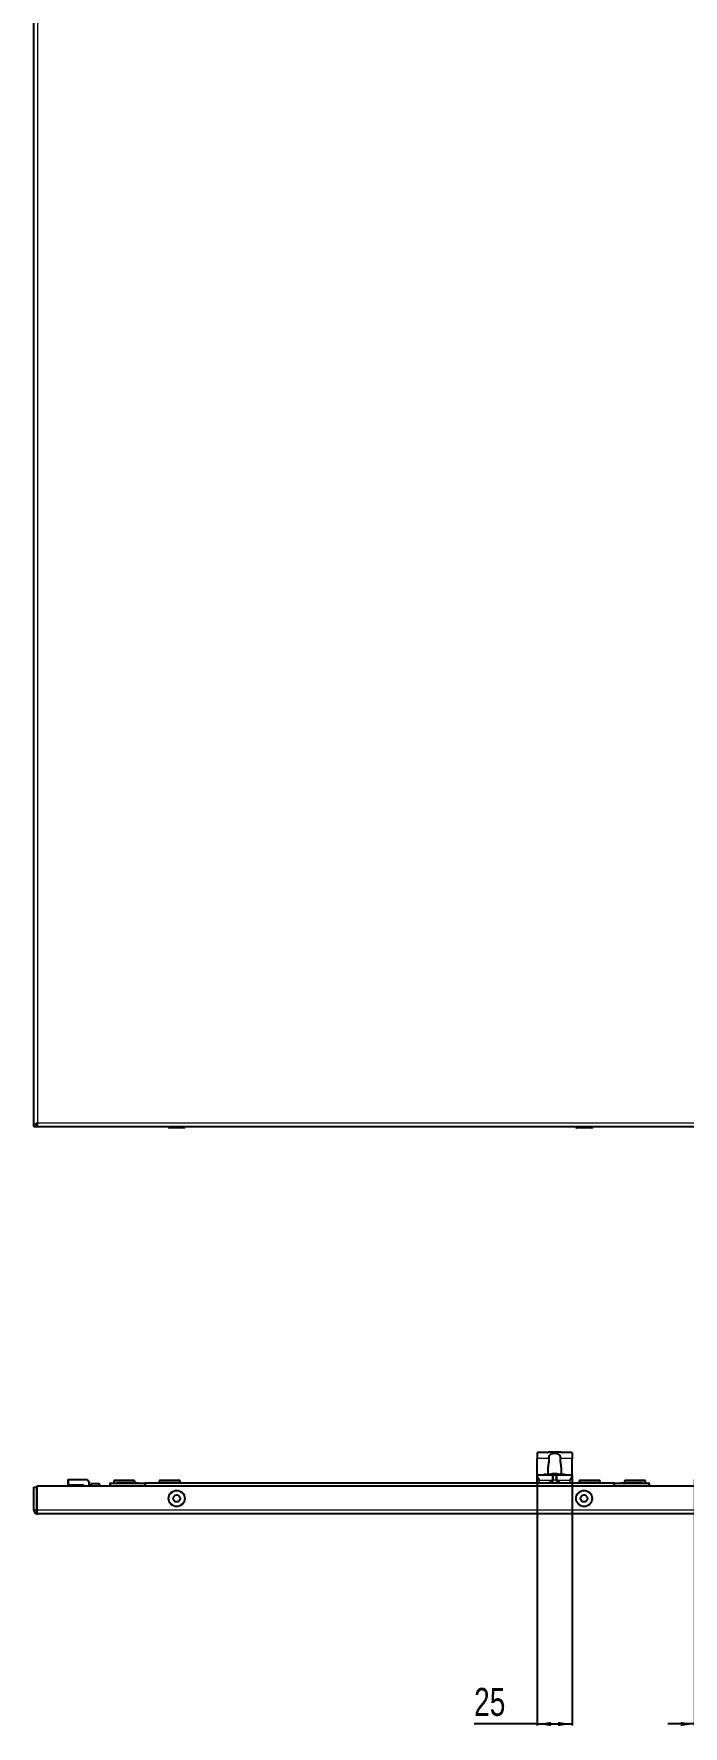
# Model space of a CAD drawing. Header units: millimetres. Extents: x -833 to 2755, y -1229 to 1219.
# Drawn here: x 1389 to 1852, y -1229 to -19 of the extents above; entities that cross this region are included whole.
import ezdxf

# ---------------------------------------------------------------- set-up
doc = ezdxf.new("R2010")
doc.units = ezdxf.units.MM
doc.layers.add('FORMAT', color=7, linetype='Continuous')
doc.styles.add('SLDTEXTSTYLE0', font='TXT', dxfattribs={"width": 0.75})
doc.dimstyles.new('SLDDIMSTYLE0', dxfattribs={"dimtxt": 20, "dimasz": 10, "dimexe": 0, "dimexo": 0.0625, "dimgap": 5, "dimtad": 2, "dimdec": 1, "dimrnd": 1e-09, "dimzin": 12, "dimdsep": 46, "dimtxsty": 'SLDTEXTSTYLE0', "dimsah": 1, "dimcen": 0.09, "dimadec": 0, "dimazin": 3, "dimtfac": 1, "dimtofl": 0, "dimtmove": 0, "dimatfit": 3, "dimfxl": 0, "dimfrac": 2, "dimtolj": 1, "dimtzin": 12, "dimarcsym": 0})
doc.dimstyles.new('SLDDIMSTYLE1', dxfattribs={"dimtxt": 20, "dimasz": 10, "dimexe": 0, "dimexo": 0.0625, "dimgap": 5, "dimtad": 2, "dimdec": 1, "dimrnd": 1e-09, "dimzin": 12, "dimdsep": 46, "dimtxsty": 'SLDTEXTSTYLE0', "dimsah": 1, "dimcen": 0.09, "dimadec": 0, "dimazin": 3, "dimtfac": 1, "dimtmove": 0, "dimatfit": 0, "dimfxl": 0, "dimfrac": 2, "dimtolj": 1, "dimtzin": 12, "dimarcsym": 0})

# ---------------------------------------------------------------- blocks, each defined once
blk = doc.blocks.new('_D_11')
at = {"layer": 'FORMAT'}
for p, q in [((1748.1, -1049.6), (1748.1, -1228.8)), ((1773.1, -1049.6), (1773.1, -1228.8)), ((1748.1, -1227.8), (1703.1, -1227.8)), ((1748.1, -1227.8), (1773.1, -1227.8))]:
    blk.add_line(p, q, dxfattribs=at)
for points in [[(1748.1, -1227.8), (1758.1, -1229.3), (1758.1, -1226.3)], [(1773.1, -1227.8), (1763.1, -1226.3), (1763.1, -1229.3)]]:
    blk.add_solid(points, dxfattribs=at)
at = {"layer": 'FORMAT', "insert": (1703.1, -1202), "char_height": 20, "attachment_point": 1, "style": 'SLDTEXTSTYLE0'}
blk.add_mtext('25', dxfattribs=at)
blk = doc.blocks.new('_D_12')
at = {"layer": 'FORMAT'}
for p, q in [((1860.6, -1053), (1860.6, -1228.8)), ((1910.6, -1053), (1910.6, -1228.8)), ((1860.6, -1227.8), (1841.4, -1227.8)), ((1910.6, -1227.8), (1860.6, -1227.8)), ((1910.6, -1227.8), (1929.9, -1227.8))]:
    blk.add_line(p, q, dxfattribs=at)
for points in [[(1860.6, -1227.8), (1850.6, -1226.3), (1850.6, -1229.3)], [(1910.6, -1227.8), (1920.6, -1229.3), (1920.6, -1226.3)]]:
    blk.add_solid(points, dxfattribs=at)
at = {"layer": 'FORMAT', "insert": (1870.8, -1202), "char_height": 20, "attachment_point": 1, "style": 'SLDTEXTSTYLE0'}
blk.add_mtext('50', dxfattribs=at)

msp = doc.modelspace()

# ---------------------------------------------------------------- linework, layer by layer
at = {"color": 7, "linetype": 'Continuous', "lineweight": 25}
for p, q in [((1388.62, -800.62), (1388.62, 554.38)), ((1388.62, -800.62), (1390.62, -800.62)), ((1390.92, -800.62), (1390.92, -798.91)), ((1390.92, -800.62), (1881.32, -800.62)), ((1484.87, -800.62), (1484.87, -801.37)), ((1493.63, -801.62), (1485.12, -801.62)), ((1496.12, -801.62), (1493.63, -801.62)), ((1496.37, -801.37), (1496.37, -800.62)), ((1775.87, -800.62), (1775.87, -801.37)), ((1787.12, -801.62), (1776.12, -801.62)), ((1787.37, -801.37), (1787.37, -800.62)), ((1748.12, -1034.21), (1748.12, -1038.05)), ((1748.12, -1049.55), (1748.12, -1038.05)), ((1755.14, -1033.65), (1749.62, -1033.65)), ((1756.03, -1033.6), (1755.51, -1033.61)), ((1765.22, -1033.55), (1756.03, -1033.55)), ((1765.74, -1033.61), (1765.22, -1033.59)), ((1771.62, -1033.65), (1766.1, -1033.65)), ((1773.12, -1034.21), (1773.12, -1038.05)), ((1773.12, -1049.55), (1773.12, -1038.05)), ((1748.12, -1050.42), (1748.12, -1049.55)), ((1748.12, -1049.55), (1761.62, -1049.55)), ((1748.12, -1055.55), (1748.12, -1050.42)), ((1753, -1049.45), (1753, -1049.55)), ((1753.14, -1049.45), (1753.14, -1049.55)), ((1753.26, -1049.45), (1753.26, -1049.55)), ((1754.07, -1049.45), (1753.26, -1049.45)), ((1754.07, -1049.45), (1754.07, -1049.55)), ((1754.22, -1049.45), (1754.22, -1049.55)), ((1754.34, -1049.45), (1754.34, -1049.55)), ((1754.68, -1049.45), (1754.68, -1049.55)), ((1754.86, -1049.45), (1754.86, -1049.55)), ((1755.39, -1049.45), (1755.39, -1049.55)), ((1755.77, -1045.33), (1755.77, -1047.92)), ((1755.87, -1049.45), (1755.87, -1049.55)), ((1756.04, -1049.45), (1756.04, -1049.55)), ((1756.5, -1049.45), (1756.5, -1049.55)), ((1756.64, -1049.45), (1756.64, -1049.55)), ((1756.76, -1049.45), (1756.76, -1049.55)), ((1757.07, -1049.45), (1757.07, -1049.55)), ((1758.35, -1049.45), (1757.23, -1049.45)), ((1758.35, -1049.45), (1758.35, -1049.55)), ((1758.49, -1049.45), (1758.49, -1049.55)), ((1758.68, -1049.45), (1758.68, -1049.55)), ((1758.69, -1049.45), (1758.69, -1049.55)), ((1759.28, -1049.45), (1758.69, -1049.45)), ((1759.12, -1049.04), (1759.11, -1048.99)), ((1759.28, -1049.45), (1759.28, -1049.55)), ((1760.18, -1049.45), (1759.61, -1049.45)), ((1759.62, -1053.55), (1759.62, -1049.55)), ((1759.62, -1049.55), (1761.62, -1049.55)), ((1759.68, -1048.95), (1759.67, -1048.92)), ((1760.18, -1049.45), (1760.18, -1049.55)), ((1760.19, -1049.45), (1760.19, -1049.55)), ((1760.19, -1049.45), (1760.37, -1049.45)), ((1760.37, -1049.45), (1760.37, -1049.55)), ((1760.37, -1049.45), (1760.37, -1049.45)), ((1760.39, -1049.45), (1760.39, -1049.55)), ((1760.54, -1049.45), (1760.54, -1049.55)), ((1761.34, -1049.45), (1760.54, -1049.45)), ((1761.13, -1049.22), (1761.14, -1048.92)), ((1761.34, -1049.22), (1761.37, -1048.99)), ((1761.34, -1049.45), (1761.34, -1049.55)), ((1761.48, -1049.45), (1761.48, -1049.55)), ((1761.6, -1049.45), (1761.6, -1049.55)), ((1761.6, -1049.48), (1761.94, -1049.47)), ((1761.62, -1049.55), (1761.62, -1053.55)), ((1762.03, -1049.45), (1762.03, -1049.55)), ((1762.12, -1049.55), (1773.12, -1049.55)), ((1762.16, -1049.45), (1762.16, -1049.55)), ((1762.53, -1049.45), (1762.53, -1049.55)), ((1762.78, -1049.45), (1762.78, -1049.55)), ((1762.9, -1049.45), (1762.9, -1049.55)), ((1763.04, -1049.45), (1763.04, -1049.55)), ((1763.16, -1049.45), (1763.16, -1049.55)), ((1763.59, -1049.45), (1763.59, -1049.55)), ((1763.62, -1049.45), (1763.59, -1049.45)), ((1763.63, -1049.45), (1763.63, -1049.55)), ((1763.66, -1049.45), (1763.66, -1049.55)), ((1763.83, -1049.45), (1763.83, -1049.55)), ((1764.18, -1049.45), (1764.18, -1049.55)), ((1764.67, -1049.45), (1764.67, -1049.55)), ((1764.86, -1049.45), (1764.86, -1049.55)), ((1765.21, -1049.45), (1765.21, -1049.55)), ((1765.36, -1049.45), (1765.36, -1049.55)), ((1766.42, -1049.45), (1765.36, -1049.45)), ((1765.47, -1047.92), (1765.47, -1045.33)), ((1766.42, -1049.45), (1766.42, -1049.55)), ((1766.73, -1049.45), (1766.73, -1049.55)), ((1766.9, -1049.45), (1766.9, -1049.55)), ((1767.27, -1049.45), (1767.27, -1049.55)), ((1768.03, -1049.45), (1767.27, -1049.45)), ((1768.03, -1049.45), (1768.03, -1049.55)), ((1773.12, -1050.42), (1773.12, -1049.55)), ((1773.12, -1050.42), (1773.12, -1055.55)), ((1388.62, -1058.55), (1390.62, -1058.55)), ((1388.62, -1074.95), (1388.62, -1058.55)), ((1390.62, -1074.95), (1390.62, -1058.55)), ((1390.92, -1057.55), (1881.32, -1057.55)), ((1390.92, -1074.95), (1390.92, -1057.55)), ((1413.12, -1056.85), (1413.12, -1053.25)), ((1413.12, -1056.85), (1413.12, -1057.25)), ((1413.12, -1057.55), (1413.12, -1057.25)), ((1413.32, -1053.05), (1426.62, -1053.05)), ((1423.92, -1057.05), (1413.32, -1057.05)), ((1424.12, -1057.55), (1424.12, -1057.25)), ((1426.62, -1053.05), (1426.54, -1053.25)), ((1426.62, -1053.05), (1428.12, -1054.55)), ((1428.12, -1054.55), (1427.92, -1054.63)), ((1428.12, -1054.55), (1428.12, -1057.55)), ((1435.02, -1056.05), (1429.62, -1056.05)), ((1429.62, -1056.05), (1429.62, -1057.55)), ((1435.62, -1056.65), (1435.62, -1057.55)), ((1443.12, -1057.55), (1443.12, -1055.85)), ((1443.42, -1055.55), (1467.82, -1055.55)), ((1446.12, -1053.55), (1445.62, -1054.05)), ((1445.62, -1054.05), (1445.62, -1055.55)), ((1460.62, -1054.05), (1445.62, -1054.05)), ((1446.12, -1053.55), (1460.12, -1053.55)), ((1447.98, -1055.35), (1447.98, -1055.55)), ((1451.79, -1055.35), (1451.79, -1055.55)), ((1451.79, -1055.35), (1452.59, -1055.35)), ((1452.59, -1055.35), (1452.59, -1055.55)), ((1452.59, -1055.35), (1454.46, -1055.35)), ((1453.92, -1055.35), (1453.92, -1055.32)), ((1454.46, -1055.35), (1454.46, -1055.55)), ((1454.46, -1055.35), (1455.51, -1055.35)), ((1455.51, -1055.35), (1455.51, -1055.55)), ((1455.51, -1055.35), (1456.91, -1055.35)), ((1457.08, -1055.32), (1457.08, -1055.55)), ((1457.17, -1055.35), (1457.17, -1055.55)), ((1457.17, -1055.35), (1458.52, -1055.35)), ((1458.52, -1055.35), (1458.52, -1055.55)), ((1458.52, -1055.35), (1460.52, -1055.35)), ((1460.62, -1054.05), (1460.12, -1053.55)), ((1460.52, -1055.35), (1460.52, -1055.55)), ((1460.52, -1055.35), (1463.47, -1055.35)), ((1460.62, -1055.35), (1460.62, -1054.05)), ((1463.47, -1055.35), (1463.47, -1055.55)), ((1803.12, -1055.55), (1468.12, -1055.55)), ((1468.12, -1055.55), (1468.12, -1055.85)), ((1468.12, -1055.85), (1468.12, -1056.49)), ((1468.12, -1056.49), (1468.12, -1057.55)), ((1478.62, -1053.55), (1478.12, -1054.05)), ((1478.12, -1054.05), (1478.12, -1055.55)), ((1493.12, -1054.05), (1478.12, -1054.05)), ((1478.62, -1053.55), (1492.62, -1053.55)), ((1493.12, -1054.05), (1492.62, -1053.55)), ((1493.12, -1055.55), (1493.12, -1054.05)), ((1759.62, -1053.55), (1759.62, -1053.58)), ((1761.62, -1053.58), (1761.62, -1053.55)), ((1778.62, -1053.55), (1778.12, -1054.05)), ((1778.12, -1054.05), (1778.12, -1055.55)), ((1793.12, -1054.05), (1778.12, -1054.05)), ((1778.62, -1053.55), (1792.62, -1053.55)), ((1793.12, -1054.05), (1792.62, -1053.55)), ((1793.12, -1055.55), (1793.12, -1054.05)), ((1803.12, -1055.55), (1803.12, -1055.85)), ((1803.12, -1056.49), (1803.12, -1055.85)), ((1803.12, -1056.49), (1803.12, -1057.55)), ((1803.42, -1055.55), (1827.82, -1055.55)), ((1807.77, -1055.35), (1807.77, -1055.55)), ((1807.77, -1055.35), (1808.12, -1055.35)), ((1808.12, -1055.35), (1808.12, -1055.55)), ((1808.12, -1055.35), (1808.37, -1055.35)), ((1808.37, -1055.35), (1808.37, -1055.55)), ((1808.37, -1055.35), (1808.48, -1055.35)), ((1808.48, -1055.35), (1808.48, -1055.55)), ((1809.51, -1055.35), (1809.51, -1055.55)), ((1809.51, -1055.35), (1810.16, -1055.35)), ((1810.18, -1055.35), (1810.18, -1055.55)), ((1810.18, -1055.35), (1810.52, -1055.35)), ((1810.52, -1055.35), (1810.52, -1055.55)), ((1811.12, -1053.55), (1810.62, -1054.05)), ((1810.62, -1054.05), (1810.62, -1055.35)), ((1825.62, -1054.05), (1810.62, -1054.05)), ((1811.12, -1053.55), (1825.12, -1053.55)), ((1813.84, -1055.55), (1813.84, -1055.32)), ((1813.97, -1055.35), (1814.75, -1055.35)), ((1814.75, -1055.35), (1815.55, -1055.35)), ((1814.75, -1055.35), (1814.75, -1055.55)), ((1815.55, -1055.35), (1815.55, -1055.55)), ((1815.55, -1055.35), (1816.03, -1055.35)), ((1816.03, -1055.35), (1816.03, -1055.55)), ((1816.03, -1055.35), (1817.42, -1055.35)), ((1817.06, -1055.32), (1817.06, -1055.35)), ((1817.42, -1055.35), (1817.42, -1055.55)), ((1817.42, -1055.35), (1818.47, -1055.35)), ((1818.47, -1055.35), (1818.47, -1055.55)), ((1819.52, -1055.35), (1819.52, -1055.55)), ((1819.52, -1055.35), (1821.48, -1055.35)), ((1821.48, -1055.35), (1821.48, -1055.55)), ((1821.48, -1055.35), (1823.47, -1055.35)), ((1823.47, -1055.35), (1823.47, -1055.55)), ((1825.62, -1054.05), (1825.12, -1053.55)), ((1825.62, -1055.55), (1825.62, -1054.05)), ((1828.12, -1055.85), (1828.12, -1057.55)), ((1388.62, -1074.95), (1390.62, -1074.95)), ((1881.02, -1077.55), (1391.22, -1077.55))]:
    msp.add_line(p, q, dxfattribs=at)
at = {"color": 8, "linetype": 'Continuous', "lineweight": 18}
for p, q in [((1391.22, 551.78), (1391.22, -798.02)), ((1391.22, -798.02), (1881.02, -798.02)), ((1484.87, -801.37), (1493.77, -801.37)), ((1493.77, -801.37), (1496.37, -801.37)), ((1775.87, -801.37), (1787.37, -801.37)), ((1756.53, -1038.05), (1748.12, -1038.05)), ((1773.12, -1038.05), (1764.71, -1038.05)), ((1757.23, -1049.45), (1757.23, -1049.55)), ((1759.12, -1053.55), (1759.12, -1049.55)), ((1762.12, -1049.55), (1762.12, -1053.55)), ((1413.32, -1053.25), (1413.12, -1053.25)), ((1413.32, -1056.85), (1413.12, -1056.85)), ((1413.32, -1057.25), (1413.12, -1057.25)), ((1413.32, -1053.05), (1413.32, -1053.25)), ((1413.32, -1053.25), (1413.32, -1056.85)), ((1426.54, -1053.25), (1413.32, -1053.25)), ((1413.32, -1056.85), (1423.92, -1056.85)), ((1413.32, -1056.85), (1413.32, -1057.05)), ((1413.32, -1057.25), (1413.32, -1057.05)), ((1423.92, -1057.25), (1413.32, -1057.25)), ((1413.32, -1057.25), (1413.32, -1057.55)), ((1423.92, -1056.85), (1423.92, -1057.05)), ((1423.92, -1057.05), (1423.92, -1057.25)), ((1423.92, -1057.25), (1424.12, -1057.25)), ((1423.92, -1057.55), (1423.92, -1057.25)), ((1424.32, -1057.25), (1424.12, -1057.25)), ((1424.32, -1057.25), (1424.32, -1057.55)), ((1427.92, -1054.63), (1426.54, -1053.25)), ((1427.92, -1057.55), (1427.92, -1054.63)), ((1435.02, -1057.55), (1435.02, -1056.05)), ((1443.42, -1055.85), (1443.12, -1055.85)), ((1443.42, -1055.55), (1443.42, -1055.85)), ((1467.82, -1055.85), (1443.42, -1055.85)), ((1443.42, -1055.85), (1443.42, -1057.55)), ((1449.22, -1055.35), (1449.22, -1055.55)), ((1467.82, -1055.55), (1467.82, -1055.85)), ((1467.82, -1057.55), (1467.82, -1055.85)), ((1468.12, -1055.85), (1467.82, -1055.85)), ((1749.62, -1053.55), (1749.62, -1055.55)), ((1749.62, -1053.55), (1759.12, -1053.55)), ((1758.76, -1054.06), (1758.9, -1054.54)), ((1759.12, -1053.55), (1759.62, -1053.55)), ((1759.12, -1053.58), (1759.12, -1053.55)), ((1759.12, -1053.58), (1759.62, -1053.58)), ((1761.62, -1053.55), (1759.62, -1053.55)), ((1761.62, -1053.55), (1762.12, -1053.55)), ((1761.62, -1053.58), (1762.12, -1053.58)), ((1762.12, -1053.55), (1762.12, -1053.58)), ((1762.12, -1053.55), (1771.62, -1053.55)), ((1762.35, -1054.54), (1762.48, -1054.06)), ((1771.62, -1055.55), (1771.62, -1053.55)), ((1803.42, -1055.85), (1803.12, -1055.85)), ((1803.42, -1055.85), (1803.42, -1055.55)), ((1827.82, -1055.85), (1803.42, -1055.85)), ((1803.42, -1055.85), (1803.42, -1057.55)), ((1812.25, -1055.35), (1812.25, -1055.55)), ((1827.82, -1055.55), (1827.82, -1055.85)), ((1828.12, -1055.85), (1827.82, -1055.85)), ((1827.82, -1057.55), (1827.82, -1055.85)), ((1881.32, -1074.95), (1390.92, -1074.95))]:
    msp.add_line(p, q, dxfattribs=at)
at = {"color": 7, "linetype": 'Continuous', "lineweight": 25, "flags": 128}
for points in [[(1390.92, -1063.53), (1390.76, -1063.8), (1390.62, -1064.05)], [(1390.92, -1065.95), (1390.8, -1066.43), (1390.62, -1068.05)], [(1390.62, -1068.05), (1390.8, -1069.66), (1390.92, -1070.15)], [(1390.62, -1072.05), (1390.76, -1072.3), (1390.92, -1072.56)]]:
    msp.add_lwpolyline(points, dxfattribs=at)
at = {"color": 8, "linetype": 'Continuous', "lineweight": 18, "flags": 128}
for points in [[(1390.62, -1064.73), (1390.63, -1064.71), (1390.92, -1064.12)], [(1390.92, -1071.97), (1390.63, -1071.38), (1390.62, -1071.36)]]:
    msp.add_lwpolyline(points, dxfattribs=at)
at = {"color": 7, "linetype": 'Continuous', "lineweight": 25}
for centre, radius in [((1490.62, -1066.55), 5.75), ((1490.62, -1066.55), 2.5), ((1781.62, -1066.55), 5.75), ((1781.62, -1066.55), 2.5)]:
    msp.add_circle(centre, radius, dxfattribs=at)
at = {"color": 8, "linetype": 'Continuous', "lineweight": 18}
for centre in [(1490.62, -1066.55), (1781.62, -1066.55)]:
    msp.add_circle(centre, 5.5, dxfattribs=at)
at = {"color": 7, "linetype": 'Continuous', "lineweight": 25}
for centre, radius, start, end in [((1485.12, -801.37), 0.25, 180, 270), ((1496.12, -801.37), 0.25, 270, 0), ((1776.12, -801.37), 0.25, 180, 270), ((1787.12, -801.37), 0.25, 270, 0), ((1760.62, -1056.85), 8, 100.36105, 108.44798), ((1760.62, -1056.8), 7.96, 100.89077, 108.04758), ((1758.31, -1049.85), 0.629, 75.56061, 104.43939), ((1760.69, -1055.26), 6.42, 102.43439, 110.29863), ((1759.86, -1052.7), 3.79, 92.89181, 101.41741), ((1760.37, -1056.46), 7.54, 92.0538, 98.08286), ((1759.6, -1049.44), 0.529, 72.04531, 81.62058), ((1759.89, -1053.27), 4.35, 79.33098, 87.2142), ((1761.35, -1053.27), 4.35, 92.7858, 100.66902), ((1757.37, -1049.97), 3.47, 12.23422, 16.46564), ((1761.3, -1056.48), 7.26, 85.75775, 94.24225), ((1760.87, -1056.47), 7.56, 85.34019, 87.94363), ((1761.66, -1049.51), 0.598, 99.01037, 119.47613), ((1760.5, -1051.17), 2.34, 55.39631, 68.27823), ((1761.38, -1052.7), 3.79, 78.58259, 87.10819), ((1760.62, -1056.85), 8, 70.1778, 79.63895), ((1413.32, -1053.25), 0.2, 90, 180), ((1413.32, -1056.85), 0.2, 180, 270), ((1423.92, -1057.25), 0.2, 0, 90), ((1435.02, -1056.65), 0.6, 360, 90), ((1443.42, -1055.85), 0.3, 90, 180), ((1467.82, -1055.85), 0.3, 0, 90), ((1760.62, -1060.55), 6.25, 106.01339, 126.8699), ((1758.62, -1053.58), 1, 286.01339, 0), ((1762.62, -1053.58), 1, 180, 253.98661), ((1760.62, -1060.55), 6.25, 53.1301, 73.98661), ((1803.42, -1055.85), 0.3, 90, 180), ((1827.82, -1055.85), 0.3, 0, 90)]:
    msp.add_arc(centre, radius, start, end, dxfattribs=at)
at = {"color": 8, "linetype": 'Continuous', "lineweight": 18}
for centre, radius, start, end in [((1423.92, -1057.25), 0.4, 0, 90), ((1760.62, -1060.55), 6.75, 106.01339, 132.20545), ((1758.62, -1053.58), 0.5, 286.01339, 0), ((1762.62, -1053.58), 0.5, 180, 253.98661), ((1760.62, -1060.55), 6.75, 47.79455, 73.98661)]:
    msp.add_arc(centre, radius, start, end, dxfattribs=at)
at = {"color": 7, "linetype": 'Continuous', "lineweight": 25}
for points, knots in [([(1391.22, -798.02), (1390.93, -798.2), (1390.3, -798.6), (1389.44, -799.23), (1388.76, -799.91), (1388.67, -800.38), (1388.62, -800.62)], [0, 0, 0, 0, 0.2113527, 0.4661677, 0.7210903, 1, 1, 1, 1]), ([(1391.22, -798.02), (1391.09, -798.4), (1390.86, -799.02), (1390.66, -799.88), (1390.63, -800.37), (1390.62, -800.62)], [0, 0, 0, 0, 0.4375, 0.7156903, 1, 1, 1, 1]), ([(1749.62, -1033.65), (1749.45, -1033.65), (1749.12, -1033.66), (1748.67, -1033.72), (1748.33, -1033.84), (1748.15, -1034.01), (1748.13, -1034.15), (1748.12, -1034.21)], [0, 0, 0, 0, 0.2129003, 0.4257071, 0.6406126, 0.8533821, 1, 1, 1, 1]), ([(1755.14, -1033.65), (1755.24, -1033.64), (1755.37, -1033.62), (1755.48, -1033.61), (1755.51, -1033.61)], [0, 0, 0, 0, 0.7894027, 1, 1, 1, 1]), ([(1756.53, -1038.05), (1756.48, -1039.05), (1756.37, -1041.19), (1755.85, -1043.63), (1755.79, -1044.94), (1755.77, -1045.33)], [0, 0, 0, 0, 0.3788234, 0.8122279, 1, 1, 1, 1]), ([(1756.53, -1038.05), (1756.55, -1037.63), (1756.59, -1036.8), (1756.95, -1035.71), (1757.6, -1034.9), (1758.53, -1034.41), (1759.68, -1034.17), (1761.01, -1034.12), (1762.35, -1034.29), (1763.48, -1034.76), (1764.21, -1035.56), (1764.59, -1036.59), (1764.71, -1037.46), (1764.71, -1037.95), (1764.71, -1038.05)], [0, 0, 0, 0, 0.0885051, 0.1771377, 0.2628581, 0.3446937, 0.4304853, 0.5251934, 0.6256454, 0.7239113, 0.8124944, 0.894483, 0.9789968, 1, 1, 1, 1]), ([(1765.47, -1045.33), (1765.39, -1044.42), (1765.22, -1042.56), (1764.75, -1039.97), (1764.72, -1038.43), (1764.71, -1038.05)], [0, 0, 0, 0, 0.4176682, 0.852903, 1, 1, 1, 1]), ([(1765.74, -1033.61), (1765.75, -1033.61), (1765.86, -1033.62), (1765.99, -1033.64), (1766.1, -1033.65)], [0, 0, 0, 0, 0.1619735, 1, 1, 1, 1]), ([(1773.12, -1034.21), (1773.11, -1034.13), (1773.08, -1033.97), (1772.84, -1033.81), (1772.48, -1033.71), (1772.05, -1033.66), (1771.75, -1033.65), (1771.62, -1033.65)], [0, 0, 0, 0, 0.2056827, 0.4113459, 0.6186494, 0.8323389, 1, 1, 1, 1]), ([(1748.12, -1050.42), (1748.14, -1050.59), (1748.2, -1051.02), (1748.67, -1051.97), (1749.2, -1052.86), (1749.55, -1053.43), (1749.62, -1053.54), (1749.62, -1053.55)], [0, 0, 0, 0, 0.1941403, 0.4852754, 0.8987792, 0.9967692, 1, 1, 1, 1]), ([(1753.14, -1049.45), (1753.12, -1049.45), (1753.08, -1049.45), (1753.03, -1049.45), (1753, -1049.45), (1753, -1049.45), (1753, -1049.45)], [0, 0, 0, 0, 0.2808356, 0.55925, 0.7791823, 1, 1, 1, 1]), ([(1753.26, -1049.45), (1753.26, -1049.45), (1753.26, -1049.45), (1753.23, -1049.45), (1753.19, -1049.45), (1753.16, -1049.45), (1753.14, -1049.45)], [0, 0, 0, 0, 0.2808879, 0.5594825, 0.7792702, 1, 1, 1, 1]), ([(1754.22, -1049.45), (1754.21, -1049.45), (1754.17, -1049.45), (1754.12, -1049.45), (1754.09, -1049.45), (1754.07, -1049.45)], [0, 0, 0, 0, 0.2806376, 0.5608768, 1, 1, 1, 1]), ([(1754.34, -1049.45), (1754.34, -1049.45), (1754.34, -1049.45), (1754.31, -1049.45), (1754.27, -1049.45), (1754.24, -1049.45), (1754.22, -1049.45)], [0, 0, 0, 0, 0.280941, 0.5591137, 0.7790892, 1, 1, 1, 1]), ([(1754.86, -1049.45), (1754.8, -1049.45), (1754.69, -1049.45), (1754.68, -1049.45), (1754.68, -1049.45)], [0, 0, 0, 0, 0.5593117, 1, 1, 1, 1]), ([(1755.39, -1049.45), (1755.34, -1049.45), (1755.22, -1049.45), (1755.02, -1049.45), (1754.92, -1049.45), (1754.86, -1049.45)], [0, 0, 0, 0, 0.280496, 0.560765, 1, 1, 1, 1]), ([(1755.87, -1049.45), (1755.8, -1049.45), (1755.68, -1049.45), (1755.48, -1049.45), (1755.39, -1049.45)], [0, 0, 0, 0, 0.560137, 1, 1, 1, 1]), ([(1755.77, -1047.92), (1755.81, -1048.19), (1755.9, -1048.73), (1756.69, -1049.19), (1757.68, -1049.39), (1758.46, -1049.43), (1758.74, -1049.44)], [0, 0, 0, 0, 0.2891573, 0.5794111, 0.8475326, 1, 1, 1, 1]), ([(1756.04, -1049.45), (1756.04, -1049.45), (1756.02, -1049.45), (1755.92, -1049.45), (1755.87, -1049.45)], [0, 0, 0, 0, 0.5599138, 1, 1, 1, 1]), ([(1756.64, -1049.45), (1756.62, -1049.45), (1756.58, -1049.45), (1756.53, -1049.45), (1756.5, -1049.45), (1756.5, -1049.45), (1756.5, -1049.45)], [0, 0, 0, 0, 0.2807653, 0.5591779, 0.7791749, 1, 1, 1, 1]), ([(1756.76, -1049.45), (1756.76, -1049.45), (1756.76, -1049.45), (1756.73, -1049.45), (1756.69, -1049.45), (1756.66, -1049.45), (1756.64, -1049.45)], [0, 0, 0, 0, 0.280828, 0.5594169, 0.7793931, 1, 1, 1, 1]), ([(1757.23, -1049.45), (1757.21, -1049.45), (1757.17, -1049.45), (1757.11, -1049.45), (1757.08, -1049.45), (1757.08, -1049.45), (1757.07, -1049.45)], [0, 0, 0, 0, 0.2809514, 0.5599669, 0.7794314, 1, 1, 1, 1]), ([(1758.49, -1049.45), (1758.49, -1049.45), (1758.48, -1049.45), (1758.45, -1049.45), (1758.4, -1049.45), (1758.37, -1049.45), (1758.35, -1049.45)], [0, 0, 0, 0, 0.2807125, 0.5587014, 0.7790455, 1, 1, 1, 1]), ([(1758.69, -1049.45), (1758.69, -1049.45), (1758.68, -1049.45), (1758.68, -1049.45), (1758.68, -1049.45)], [0, 0, 0, 0, 0.56008114, 1, 1, 1, 1]), ([(1759.12, -1049.55), (1759.12, -1049.55), (1759.13, -1049.55), (1759.13, -1049.55), (1759.15, -1049.55), (1759.18, -1049.55), (1759.3, -1049.55), (1759.52, -1049.55), (1759.59, -1049.55), (1759.62, -1049.55)], [0, 0, 0, 0, 0.0016702, 0.0038887, 0.0095313, 0.0343611, 0.1327508, 0.5262135, 1, 1, 1, 1]), ([(1759.46, -1049.45), (1759.44, -1049.45), (1759.39, -1049.45), (1759.32, -1049.45), (1759.3, -1049.45), (1759.28, -1049.45)], [0, 0, 0, 0, 0.2812256, 0.5615217, 1, 1, 1, 1]), ([(1760.19, -1049.45), (1760.19, -1049.45), (1760.19, -1049.45), (1760.18, -1049.45), (1760.18, -1049.45)], [0, 0, 0, 0, 0.5595043, 1, 1, 1, 1]), ([(1760.54, -1049.45), (1760.52, -1049.45), (1760.48, -1049.45), (1760.42, -1049.45), (1760.39, -1049.45), (1760.39, -1049.45), (1760.39, -1049.45)], [0, 0, 0, 0, 0.2808549, 0.5597179, 0.7795181, 1, 1, 1, 1]), ([(1761.48, -1049.45), (1761.46, -1049.45), (1761.42, -1049.45), (1761.37, -1049.45), (1761.34, -1049.45), (1761.34, -1049.45), (1761.34, -1049.45)], [0, 0, 0, 0, 0.2808126, 0.5590988, 0.7791702, 1, 1, 1, 1]), ([(1761.6, -1049.45), (1761.6, -1049.45), (1761.6, -1049.45), (1761.57, -1049.45), (1761.53, -1049.45), (1761.5, -1049.45), (1761.48, -1049.45)], [0, 0, 0, 0, 0.2809124, 0.5594047, 0.7791083, 1, 1, 1, 1]), ([(1761.62, -1049.55), (1761.66, -1049.55), (1761.74, -1049.55), (1762, -1049.55), (1762.12, -1049.55), (1762.12, -1049.55)], [0, 0, 0, 0, 0.4754612, 0.9940565, 1, 1, 1, 1]), ([(1762.03, -1049.45), (1762.01, -1049.45), (1761.97, -1049.45), (1761.92, -1049.45), (1761.89, -1049.45), (1761.89, -1049.45), (1761.89, -1049.45)], [0, 0, 0, 0, 0.2808885, 0.5590229, 0.7791551, 1, 1, 1, 1]), ([(1762.16, -1049.45), (1762.15, -1049.45), (1762.15, -1049.45), (1762.13, -1049.45), (1762.08, -1049.45), (1762.05, -1049.45), (1762.03, -1049.45)], [0, 0, 0, 0, 0.2809002, 0.5594983, 0.7791483, 1, 1, 1, 1]), ([(1762.53, -1049.45), (1762.47, -1049.45), (1762.36, -1049.45), (1762.23, -1049.45), (1762.16, -1049.45), (1762.16, -1049.45), (1762.16, -1049.45)], [0, 0, 0, 0, 0.2809352, 0.5594866, 0.7792447, 1, 1, 1, 1]), ([(1762.78, -1049.45), (1762.74, -1049.45), (1762.66, -1049.45), (1762.57, -1049.45), (1762.53, -1049.45)], [0, 0, 0, 0, 0.5594415, 1, 1, 1, 1]), ([(1762.61, -1049.45), (1763.05, -1049.41), (1763.96, -1049.34), (1764.91, -1049.04), (1765.41, -1048.55), (1765.45, -1048.11), (1765.47, -1047.92)], [0, 0, 0, 0, 0.2581005, 0.5320515, 0.8005593, 1, 1, 1, 1]), ([(1762.9, -1049.45), (1762.89, -1049.45), (1762.89, -1049.45), (1762.81, -1049.45), (1762.78, -1049.45)], [0, 0, 0, 0, 0.5603128, 1, 1, 1, 1]), ([(1763.04, -1049.45), (1763.02, -1049.45), (1762.98, -1049.45), (1762.93, -1049.45), (1762.9, -1049.45), (1762.9, -1049.45), (1762.9, -1049.45)], [0, 0, 0, 0, 0.2809103, 0.559174, 0.7791663, 1, 1, 1, 1]), ([(1763.16, -1049.45), (1763.16, -1049.45), (1763.16, -1049.45), (1763.13, -1049.45), (1763.09, -1049.45), (1763.06, -1049.45), (1763.04, -1049.45)], [0, 0, 0, 0, 0.2808487, 0.55949, 0.7791576, 1, 1, 1, 1]), ([(1763.66, -1049.45), (1763.65, -1049.45), (1763.63, -1049.45), (1763.63, -1049.45), (1763.63, -1049.45)], [0, 0, 0, 0, 0.560691, 1, 1, 1, 1]), ([(1763.83, -1049.45), (1763.79, -1049.45), (1763.73, -1049.45), (1763.68, -1049.45), (1763.66, -1049.45)], [0, 0, 0, 0, 0.5595417, 1, 1, 1, 1]), ([(1764.18, -1049.45), (1764.11, -1049.45), (1763.98, -1049.45), (1763.88, -1049.45), (1763.83, -1049.45)], [0, 0, 0, 0, 0.56051383, 1, 1, 1, 1]), ([(1764.67, -1049.45), (1764.59, -1049.45), (1764.46, -1049.45), (1764.26, -1049.45), (1764.18, -1049.45)], [0, 0, 0, 0, 0.5592171, 1, 1, 1, 1]), ([(1764.86, -1049.45), (1764.86, -1049.45), (1764.85, -1049.45), (1764.72, -1049.45), (1764.67, -1049.45)], [0, 0, 0, 0, 0.5603404, 1, 1, 1, 1]), ([(1765.36, -1049.45), (1765.34, -1049.45), (1765.29, -1049.45), (1765.24, -1049.45), (1765.21, -1049.45), (1765.21, -1049.45), (1765.21, -1049.45)], [0, 0, 0, 0, 0.2808719, 0.5597012, 0.7793822, 1, 1, 1, 1]), ([(1766.9, -1049.45), (1766.85, -1049.45), (1766.75, -1049.45), (1766.74, -1049.45), (1766.73, -1049.45)], [0, 0, 0, 0, 0.55894749, 1, 1, 1, 1]), ([(1767.27, -1049.45), (1767.2, -1049.45), (1767.06, -1049.45), (1766.95, -1049.45), (1766.9, -1049.45)], [0, 0, 0, 0, 0.5597473, 1, 1, 1, 1]), ([(1771.62, -1053.55), (1771.62, -1053.54), (1771.69, -1053.43), (1772.04, -1052.86), (1772.57, -1051.97), (1773.04, -1051.02), (1773.1, -1050.59), (1773.12, -1050.42)], [0, 0, 0, 0, 0.0032308, 0.1012208, 0.5147246, 0.8058597, 1, 1, 1, 1]), ([(1447.98, -1055.35), (1448.16, -1055.35), (1448.5, -1055.35), (1448.99, -1055.35), (1449.22, -1055.35)], [0, 0, 0, 0, 0.5367999, 1, 1, 1, 1]), ([(1449.22, -1055.35), (1449.59, -1055.35), (1450.29, -1055.35), (1451.14, -1055.35), (1451.59, -1055.35), (1451.62, -1055.35)], [0, 0, 0, 0, 0.5224374, 0.9756494, 1, 1, 1, 1]), ([(1808.48, -1055.35), (1808.62, -1055.35), (1808.89, -1055.35), (1809.32, -1055.35), (1809.51, -1055.35)], [0, 0, 0, 0, 0.5476433, 1, 1, 1, 1]), ([(1810.52, -1055.35), (1810.86, -1055.35), (1811.49, -1055.35), (1812.01, -1055.35), (1812.25, -1055.35)], [0, 0, 0, 0, 0.5367999, 1, 1, 1, 1]), ([(1812.25, -1055.35), (1812.58, -1055.35), (1813.18, -1055.35), (1813.75, -1055.35), (1813.78, -1055.35), (1813.79, -1055.35)], [0, 0, 0, 0, 0.4156784, 0.7762775, 1, 1, 1, 1]), ([(1818.65, -1055.35), (1818.69, -1055.35), (1818.97, -1055.35), (1819.26, -1055.35), (1819.52, -1055.35)], [0, 0, 0, 0, 0.1394984, 1, 1, 1, 1])]:
    msp.add_open_spline(points, degree=3, knots=knots, dxfattribs=at)
for points in [[(1390.92, -800.62), (1390.95, -800.58), (1391, -800.5), (1391.07, -799.9), (1391.15, -799.04), (1391.2, -798.36), (1391.22, -798.02)], [(1388.62, -1074.95), (1388.66, -1075.29), (1388.74, -1075.97), (1389.34, -1076.83), (1390.2, -1077.43), (1390.88, -1077.51), (1391.22, -1077.55)], [(1390.62, -1074.95), (1390.66, -1075.11), (1390.74, -1075.43), (1391.06, -1075.51), (1391.22, -1075.55)], [(1391.22, -1077.55), (1391.2, -1077.51), (1391.15, -1077.43), (1391.07, -1076.83), (1391, -1075.97), (1390.95, -1075.29), (1390.92, -1074.95)]]:
    msp.add_open_spline(points, degree=3, dxfattribs=at)

# ---------------------------------------------------------------- dimensions: what is measured, and where the dimension line sits
at = {"layer": 'FORMAT'}
for base, p1, p2, dimstyle, picture, middle in [((1773.12, -1227.8), (1748.12, -1049.55), (1773.12, -1049.55), 'SLDDIMSTYLE0', '_D_11', (1717.86, -1227.8)), ((1860.62, -1227.8), (1910.62, -1052.95), (1860.62, -1052.95), 'SLDDIMSTYLE1', '_D_12', (1885.62, -1227.8))]:
    dim = msp.add_linear_dim(base=base, p1=p1, p2=p2, dimstyle=dimstyle, dxfattribs=at)
    dim.commit()
    dim.dimension.update_dxf_attribs({"geometry": picture, "text_midpoint": middle, "dimtype": 160})

doc.saveas('drawing.dxf')
